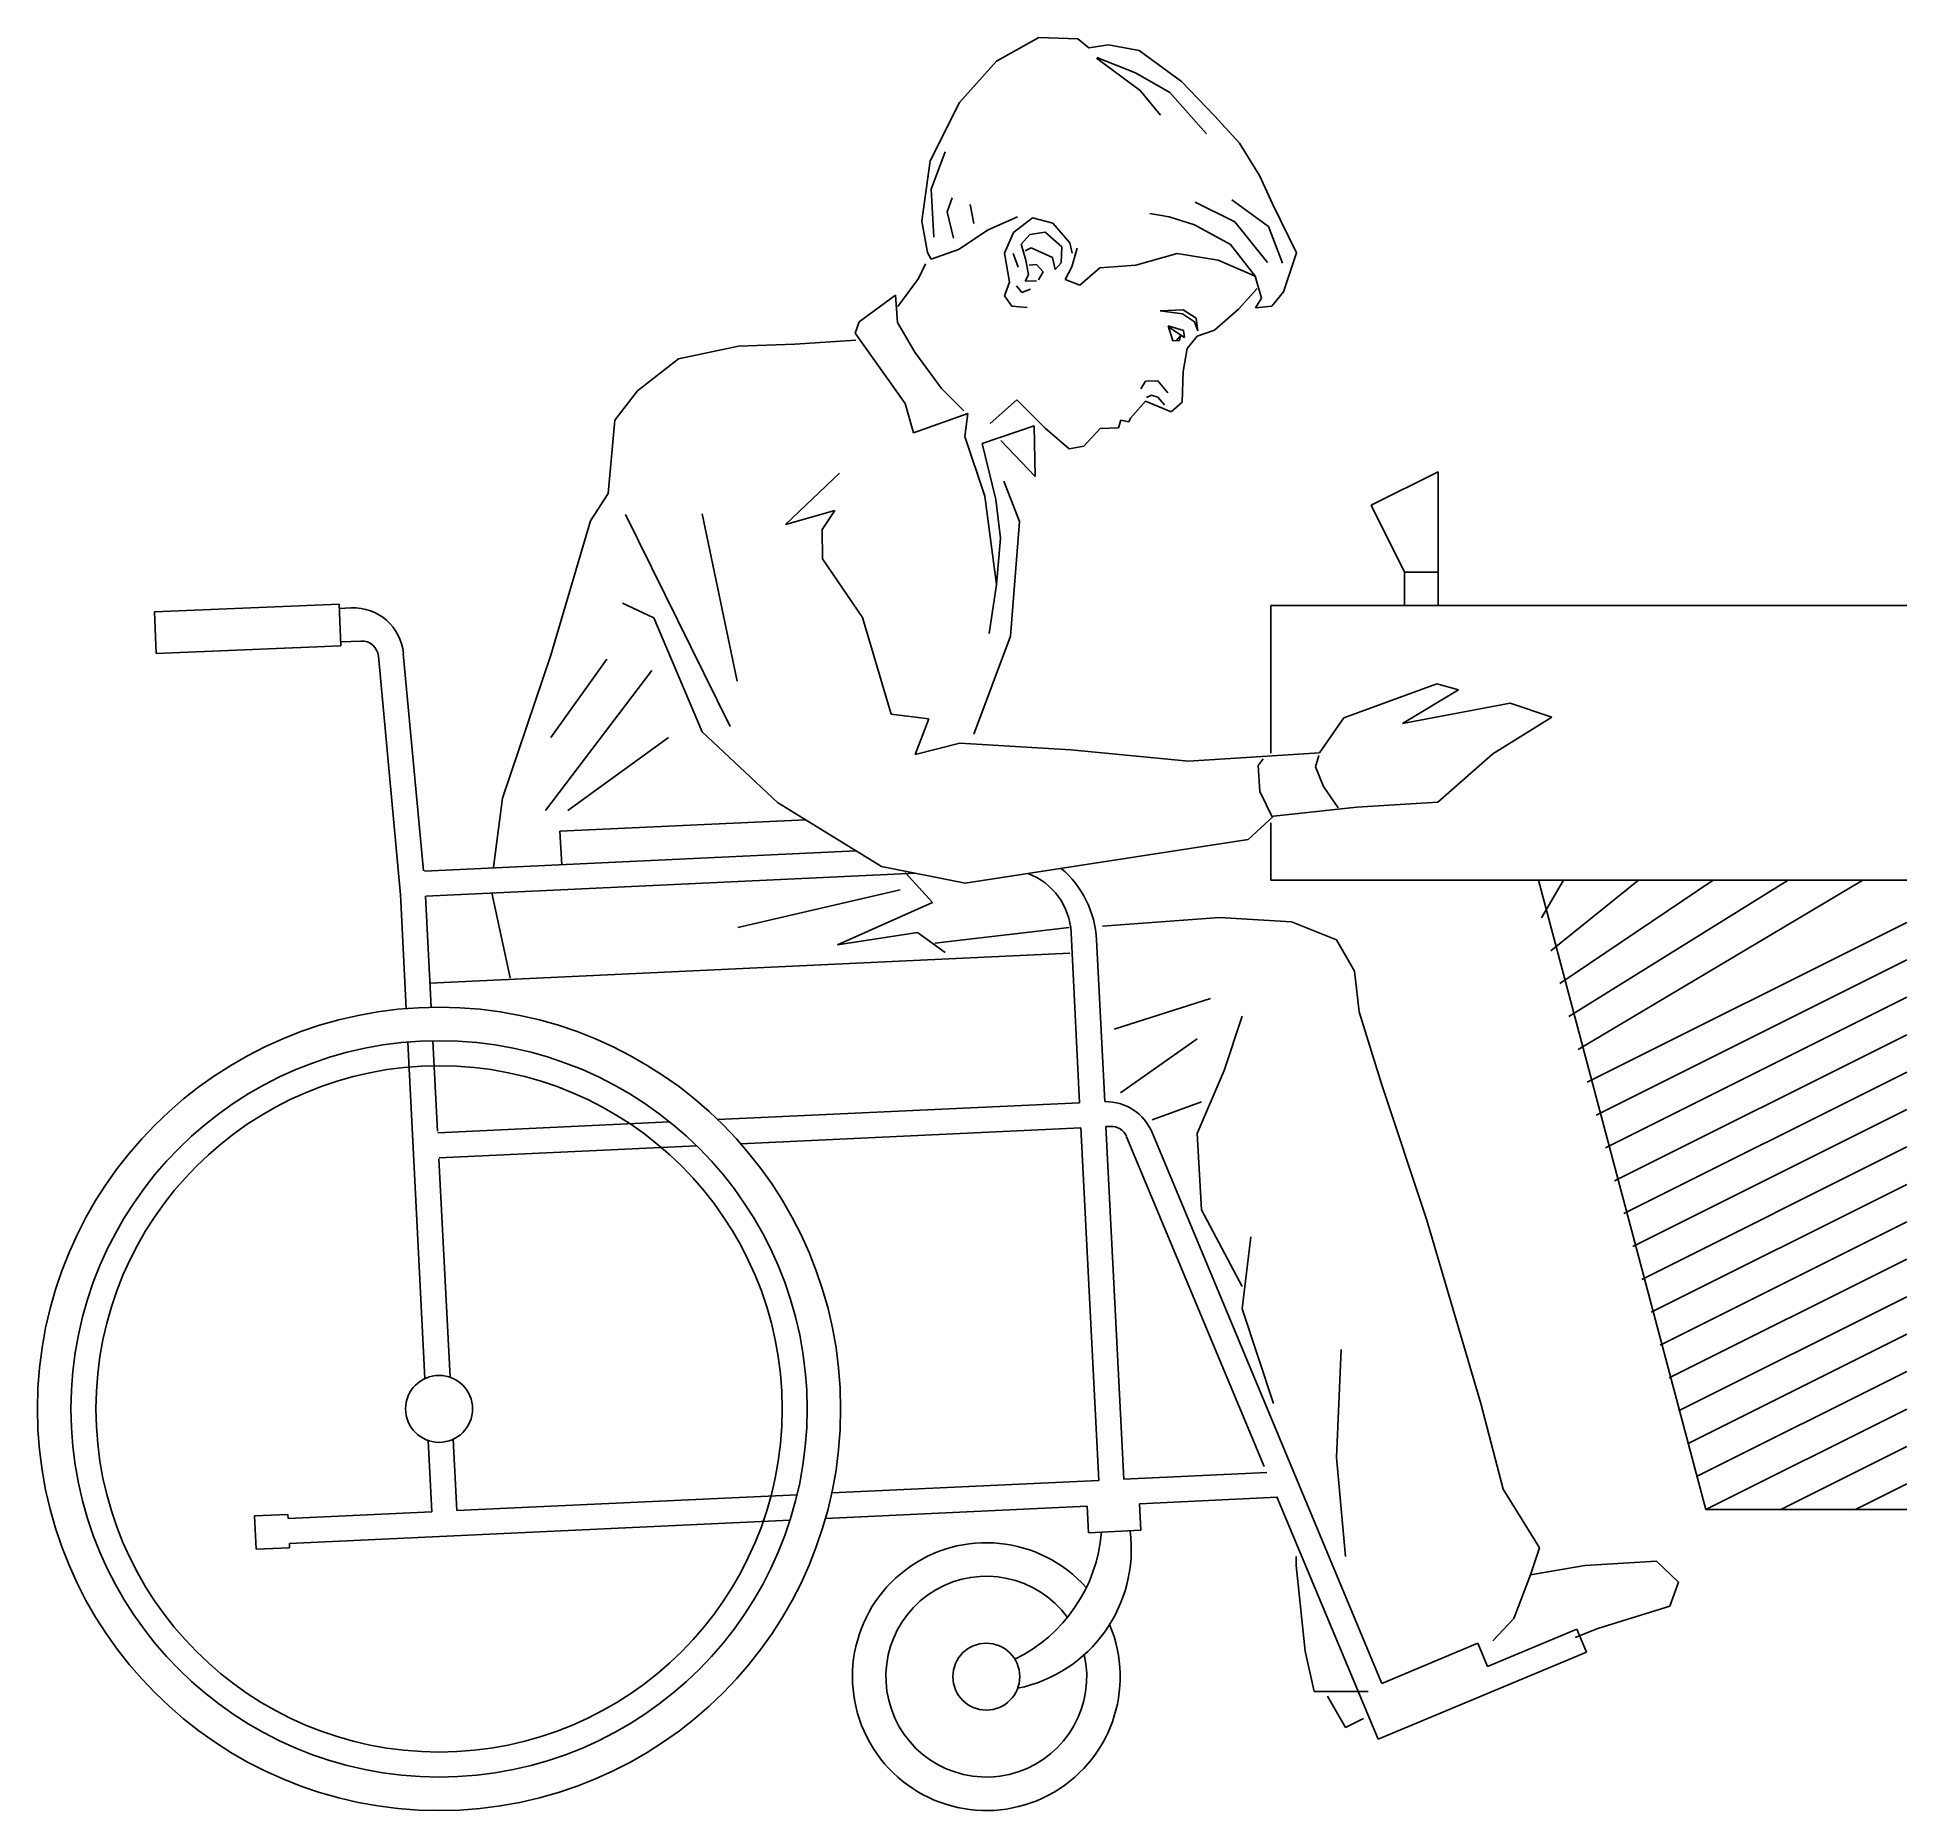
# Model space of a CAD drawing. Header units: millimetres. Extents: x -1439.88 to -1438.48, y 1863.71 to 1865.04.
import ezdxf

# ---------------------------------------------------------------- set-up
doc = ezdxf.new("R2010")
doc.units = ezdxf.units.MM
doc.header["$LTSCALE"] = 10
doc.layers.add('Humanos', color=2, linetype='Continuous')

msp = doc.modelspace()

# ---------------------------------------------------------------- linework, layer by layer
at = {"layer": 'Humanos'}
for p, q in [((-1439.1283, 1865.0375), (-1439.16, 1865.0198)), ((-1439.0991, 1865.0365), (-1439.1283, 1865.0375)), ((-1439.091, 1865.0296), (-1439.0991, 1865.0365)), ((-1439.0763, 1865.0319), (-1439.091, 1865.0296)), ((-1439.0532, 1865.0278), (-1439.0763, 1865.0319)), ((-1439.0217, 1865.0046), (-1439.0532, 1865.0278)), ((-1439.16, 1865.0198), (-1439.1875, 1864.9889)), ((-1439.0853, 1865.0219), (-1439.0526, 1864.9978)), ((-1439.0849, 1865.0226), (-1439.0561, 1865.011)), ((-1439.0561, 1865.011), (-1439.0305, 1864.9963)), ((-1439.0526, 1864.9978), (-1439.0373, 1864.9795)), ((-1438.9969, 1864.9787), (-1439.0217, 1865.0046)), ((-1439.1875, 1864.9889), (-1439.2095, 1864.9453)), ((-1439.0305, 1864.9963), (-1439.0031, 1864.9654)), ((-1438.9783, 1864.9584), (-1438.9969, 1864.9787)), ((-1438.9634, 1864.9344), (-1438.9783, 1864.9584)), ((-1439.2095, 1864.9453), (-1439.2156, 1864.9003)), ((-1439.2087, 1864.9241), (-1439.1982, 1864.952)), ((-1438.9537, 1864.9132), (-1438.9634, 1864.9344)), ((-1439.2067, 1864.8883), (-1439.2087, 1864.9241)), ((-1439.1968, 1864.9072), (-1439.1931, 1864.9177)), ((-1438.9819, 1864.8997), (-1439.0116, 1864.9145)), ((-1438.9566, 1864.8964), (-1438.9842, 1864.9161)), ((-1439.2156, 1864.9003), (-1439.2114, 1864.8768)), ((-1439.192, 1864.8875), (-1439.1968, 1864.9072)), ((-1439.1768, 1864.8986), (-1439.1795, 1864.9128)), ((-1439.1662, 1864.8938), (-1439.1441, 1864.9035)), ((-1439.133, 1864.9027), (-1439.1471, 1864.8918)), ((-1439.1178, 1864.8987), (-1439.133, 1864.9027)), ((-1439.0309, 1864.9035), (-1439.0453, 1864.906)), ((-1439.0119, 1864.8976), (-1439.0309, 1864.9035)), ((-1438.9359, 1864.8767), (-1438.9537, 1864.9132)), ((-1439.1882, 1864.8792), (-1439.1662, 1864.8938)), ((-1439.1471, 1864.8918), (-1439.1539, 1864.8763)), ((-1439.1415, 1864.883), (-1439.1351, 1864.8903)), ((-1439.1351, 1864.8903), (-1439.1236, 1864.8921)), ((-1439.1236, 1864.8921), (-1439.1112, 1864.881)), ((-1439.1052, 1864.8842), (-1439.1178, 1864.8987)), ((-1438.9852, 1864.8829), (-1439.0119, 1864.8976)), ((-1438.9575, 1864.8694), (-1438.9819, 1864.8997)), ((-1438.9463, 1864.8688), (-1438.9566, 1864.8964)), ((-1439.2114, 1864.8768), (-1439.2086, 1864.8718)), ((-1439.2086, 1864.8718), (-1439.1882, 1864.8792)), ((-1439.1539, 1864.8763), (-1439.1502, 1864.8548)), ((-1439.1475, 1864.8762), (-1439.1438, 1864.8659)), ((-1439.1381, 1864.8711), (-1439.1415, 1864.883)), ((-1439.1341, 1864.8803), (-1439.1386, 1864.8781)), ((-1439.118, 1864.8731), (-1439.1341, 1864.8803)), ((-1439.1161, 1864.8642), (-1439.118, 1864.8731)), ((-1439.1112, 1864.881), (-1439.1115, 1864.8692)), ((-1439.1034, 1864.8763), (-1439.1052, 1864.8842)), ((-1439.0997, 1864.8801), (-1439.1036, 1864.8661)), ((-1439.0559, 1864.8673), (-1439.025, 1864.8762)), ((-1439.025, 1864.8762), (-1438.9942, 1864.8712)), ((-1438.9664, 1864.8589), (-1438.9852, 1864.8829)), ((-1438.9454, 1864.8474), (-1438.9359, 1864.8767)), ((-1439.213, 1864.8685), (-1439.2181, 1864.8574)), ((-1439.1385, 1864.8555), (-1439.1359, 1864.8601)), ((-1439.1359, 1864.8601), (-1439.1381, 1864.8711)), ((-1439.1354, 1864.8673), (-1439.1301, 1864.868)), ((-1439.1301, 1864.868), (-1439.125, 1864.8623)), ((-1439.125, 1864.8623), (-1439.1284, 1864.8565)), ((-1439.1115, 1864.8692), (-1439.1161, 1864.8642)), ((-1439.1036, 1864.8661), (-1439.1086, 1864.8567)), ((-1439.0977, 1864.8525), (-1439.0827, 1864.8655)), ((-1439.0827, 1864.8655), (-1439.0559, 1864.8673)), ((-1438.9942, 1864.8712), (-1438.9666, 1864.8592)), ((-1438.9666, 1864.8592), (-1438.9619, 1864.8427)), ((-1439.2626, 1864.8252), (-1439.2353, 1864.845)), ((-1439.2353, 1864.845), (-1439.2339, 1864.8245)), ((-1439.2181, 1864.8574), (-1439.2335, 1864.8366)), ((-1439.1502, 1864.8548), (-1439.1539, 1864.8446)), ((-1439.1539, 1864.8446), (-1439.1485, 1864.8368)), ((-1439.1449, 1864.8519), (-1439.1409, 1864.8471)), ((-1439.1409, 1864.8471), (-1439.1344, 1864.8496)), ((-1439.1299, 1864.8557), (-1439.1385, 1864.8555)), ((-1439.1086, 1864.8567), (-1439.0977, 1864.8525)), ((-1438.9791, 1864.8346), (-1438.9652, 1864.8499)), ((-1438.9541, 1864.8369), (-1438.9454, 1864.8474)), ((-1439.1485, 1864.8368), (-1439.1371, 1864.8358)), ((-1439.0205, 1864.834), (-1439.0377, 1864.8334)), ((-1439.0377, 1864.8334), (-1439.021, 1864.8311)), ((-1439.021, 1864.8311), (-1439.0119, 1864.8252)), ((-1439.0108, 1864.8278), (-1439.0205, 1864.834)), ((-1438.997, 1864.8189), (-1438.9791, 1864.8346)), ((-1438.9619, 1864.8427), (-1438.9663, 1864.8356)), ((-1438.9663, 1864.8356), (-1438.9541, 1864.8369)), ((-1439.2655, 1864.8165), (-1439.2626, 1864.8252)), ((-1439.2281, 1864.7641), (-1439.2655, 1864.8165)), ((-1439.2339, 1864.8245), (-1439.221, 1864.8023)), ((-1439.0317, 1864.8222), (-1439.0282, 1864.8108)), ((-1439.0201, 1864.8187), (-1439.0317, 1864.8222)), ((-1439.0311, 1864.8212), (-1439.0195, 1864.8133)), ((-1439.0195, 1864.8133), (-1439.0201, 1864.8187)), ((-1439.0119, 1864.8252), (-1439.0095, 1864.8184)), ((-1439.0095, 1864.8184), (-1439.0108, 1864.8278)), ((-1439.01, 1864.8144), (-1438.997, 1864.8189)), ((-1439.3525, 1864.8068), (-1439.3974, 1864.7975)), ((-1439.3106, 1864.8084), (-1439.3525, 1864.8068)), ((-1439.265, 1864.8113), (-1439.3106, 1864.8084)), ((-1439.221, 1864.8023), (-1439.201, 1864.7754)), ((-1439.0282, 1864.8108), (-1439.0233, 1864.8112)), ((-1439.0225, 1864.8147), (-1439.0257, 1864.811)), ((-1439.0233, 1864.8112), (-1439.0225, 1864.8147)), ((-1439.0205, 1864.7879), (-1439.0175, 1864.8052)), ((-1439.0175, 1864.8052), (-1439.01, 1864.8144)), ((-1439.3974, 1864.7975), (-1439.428, 1864.7735)), ((-1439.201, 1864.7754), (-1439.1842, 1864.7586)), ((-1439.052, 1864.775), (-1439.0485, 1864.7808)), ((-1439.0485, 1864.7808), (-1439.0395, 1864.7811)), ((-1439.0395, 1864.7811), (-1439.0318, 1864.7721)), ((-1439.0211, 1864.7652), (-1439.0205, 1864.7879)), ((-1439.428, 1864.7735), (-1439.445, 1864.7517)), ((-1439.222, 1864.7423), (-1439.2281, 1864.7641)), ((-1439.1645, 1864.7491), (-1439.1446, 1864.7667)), ((-1439.1446, 1864.7667), (-1439.1236, 1864.7456)), ((-1439.0597, 1864.7532), (-1439.0485, 1864.7659)), ((-1439.0485, 1864.7659), (-1439.0294, 1864.7579)), ((-1439.0478, 1864.7685), (-1439.0442, 1864.7703)), ((-1439.0442, 1864.7703), (-1439.0394, 1864.7687)), ((-1439.0394, 1864.7687), (-1439.0344, 1864.7632)), ((-1439.0294, 1864.7579), (-1439.0211, 1864.7652)), ((-1439.445, 1864.7517), (-1439.45, 1864.6969)), ((-1439.1814, 1864.7566), (-1439.222, 1864.7423)), ((-1439.1835, 1864.7395), (-1439.1814, 1864.7566)), ((-1439.1707, 1864.7343), (-1439.1317, 1864.7473)), ((-1439.1317, 1864.7473), (-1439.1309, 1864.7096)), ((-1439.0687, 1864.746), (-1439.0669, 1864.7517)), ((-1439.0669, 1864.7517), (-1439.061, 1864.7504)), ((-1439.061, 1864.7504), (-1439.0597, 1864.7532)), ((-1439.1685, 1864.6948), (-1439.1835, 1864.7395)), ((-1439.1707, 1864.7343), (-1439.1604, 1864.6925)), ((-1439.1309, 1864.7096), (-1439.1566, 1864.7364)), ((-1439.1236, 1864.7456), (-1439.1057, 1864.7303)), ((-1439.1057, 1864.7303), (-1439.0946, 1864.7323)), ((-1439.0946, 1864.7323), (-1439.0825, 1864.7454)), ((-1439.0825, 1864.7454), (-1439.0687, 1864.746)), ((-1439.3175, 1864.6736), (-1439.2771, 1864.7121)), ((-1439.1427, 1864.6759), (-1439.1543, 1864.7062)), ((-1438.88, 1864.6881), (-1438.83, 1864.7131)), ((-1438.83, 1864.7131), (-1438.83, 1864.6381)), ((-1439.45, 1864.6969), (-1439.4632, 1864.6765)), ((-1439.16, 1864.6289), (-1439.1685, 1864.6948)), ((-1439.1604, 1864.6925), (-1439.1568, 1864.6636)), ((-1439.4632, 1864.6765), (-1439.4929, 1864.5761)), ((-1439.4371, 1864.6812), (-1439.3589, 1864.5229)), ((-1439.3537, 1864.5566), (-1439.3797, 1864.6818)), ((-1439.2807, 1864.6841), (-1439.3175, 1864.6736)), ((-1439.29, 1864.6701), (-1439.2807, 1864.6841)), ((-1438.855, 1864.6381), (-1438.88, 1864.6881)), ((-1439.2899, 1864.648), (-1439.29, 1864.6701)), ((-1439.1568, 1864.6636), (-1439.16, 1864.6289)), ((-1439.1494, 1864.5902), (-1439.1427, 1864.6759)), ((-1439.2601, 1864.6043), (-1439.2899, 1864.648)), ((-1438.855, 1864.6381), (-1438.83, 1864.6381)), ((-1438.855, 1864.6131), (-1438.855, 1864.6381)), ((-1438.83, 1864.6381), (-1438.83, 1864.6131)), ((-1439.1653, 1864.5923), (-1439.16, 1864.6289)), ((-1439.7889, 1864.6085), (-1439.6509, 1864.6142)), ((-1439.7876, 1864.5773), (-1439.7889, 1864.6085)), ((-1439.6496, 1864.583), (-1439.6509, 1864.6142)), ((-1439.6508, 1864.6111), (-1439.6419, 1864.6114)), ((-1439.4393, 1864.615), (-1439.4158, 1864.604)), ((-1438.955, 1864.6131), (-1438.955, 1864.503)), ((-1438.48, 1864.6131), (-1438.955, 1864.6131)), ((-1439.4158, 1864.604), (-1439.3797, 1864.5188)), ((-1439.2386, 1864.5321), (-1439.2601, 1864.6043)), ((-1439.7876, 1864.5773), (-1439.6496, 1864.583)), ((-1439.6497, 1864.5861), (-1439.6346, 1864.5867)), ((-1439.1769, 1864.5172), (-1439.1494, 1864.5902)), ((-1439.6052, 1864.397), (-1439.6216, 1864.5754)), ((-1439.588, 1864.4151), (-1439.603, 1864.5774)), ((-1439.4929, 1864.5761), (-1439.529, 1864.4694)), ((-1439.4174, 1864.5647), (-1439.4969, 1864.4601)), ((-1439.4927, 1864.5146), (-1439.4509, 1864.5731)), ((-1438.8309, 1864.5547), (-1438.9004, 1864.5292)), ((-1438.8148, 1864.5503), (-1438.8309, 1864.5547)), ((-1438.8565, 1864.525), (-1438.8148, 1864.5503)), ((-1438.7761, 1864.5402), (-1438.8565, 1864.525)), ((-1438.7451, 1864.5299), (-1438.7761, 1864.5402)), ((-1439.2104, 1864.5286), (-1439.2386, 1864.5321)), ((-1439.2207, 1864.502), (-1439.2104, 1864.5286)), ((-1438.9004, 1864.5292), (-1438.9186, 1864.5031)), ((-1438.7891, 1864.5025), (-1438.7451, 1864.5299)), ((-1439.4048, 1864.5146), (-1439.4801, 1864.4601)), ((-1439.3797, 1864.5188), (-1439.3234, 1864.4662)), ((-1439.1873, 1864.5104), (-1439.2207, 1864.502)), ((-1439.1043, 1864.5054), (-1439.1873, 1864.5104)), ((-1439.0165, 1864.497), (-1439.1043, 1864.5054)), ((-1438.9186, 1864.5031), (-1439.0165, 1864.497)), ((-1438.9645, 1864.4938), (-1438.9608, 1864.4988)), ((-1438.9217, 1864.4926), (-1438.9192, 1864.5012)), ((-1438.8301, 1864.4664), (-1438.7891, 1864.5025)), ((-1438.9633, 1864.4743), (-1438.9645, 1864.4938)), ((-1438.9157, 1864.478), (-1438.9217, 1864.4926)), ((-1439.529, 1864.4694), (-1439.5357, 1864.4177)), ((-1438.9536, 1864.4548), (-1438.9633, 1864.4743)), ((-1438.9046, 1864.462), (-1438.9157, 1864.478)), ((-1439.486, 1864.4446), (-1439.3023, 1864.4532)), ((-1439.3234, 1864.4662), (-1439.2459, 1864.4184)), ((-1438.972, 1864.4385), (-1438.9531, 1864.4559)), ((-1438.9531, 1864.4559), (-1438.8907, 1864.4627)), ((-1438.8907, 1864.4627), (-1438.8301, 1864.4664)), ((-1439.4847, 1864.4196), (-1439.486, 1864.4446)), ((-1438.955, 1864.451), (-1438.955, 1864.4081)), ((-1439.5871, 1864.4148), (-1439.2646, 1864.4299)), ((-1439.1832, 1864.4058), (-1438.972, 1864.4385)), ((-1439.5863, 1864.3961), (-1439.2203, 1864.4132)), ((-1439.2459, 1864.4184), (-1439.1832, 1864.4058)), ((-1439.2281, 1864.4139), (-1439.2077, 1864.3915)), ((-1439.6009, 1864.3121), (-1439.6052, 1864.3974)), ((-1439.5369, 1864.3987), (-1439.5233, 1864.3352)), ((-1439.2318, 1864.4008), (-1439.3532, 1864.3728)), ((-1438.955, 1864.4081), (-1438.48, 1864.4081)), ((-1438.755, 1864.4081), (-1438.63, 1863.9381)), ((-1438.7528, 1864.3799), (-1438.7363, 1864.4081)), ((-1438.7459, 1864.3553), (-1438.6804, 1864.4081)), ((-1438.7391, 1864.3308), (-1438.6245, 1864.4081)), ((-1438.7323, 1864.3063), (-1438.5686, 1864.4081)), ((-1438.7255, 1864.2817), (-1438.5127, 1864.4081)), ((-1439.5822, 1864.3131), (-1439.5864, 1864.3961)), ((-1439.2077, 1864.3915), (-1439.2786, 1864.3597)), ((-1439.1056, 1864.3728), (-1439.2059, 1864.361)), ((-1439.0807, 1864.3736), (-1438.9933, 1864.3803)), ((-1438.9933, 1864.3803), (-1438.9395, 1864.3769)), ((-1438.9395, 1864.3769), (-1438.9058, 1864.3635)), ((-1438.7187, 1864.2572), (-1438.48, 1864.3765)), ((-1439.2786, 1864.3597), (-1439.2188, 1864.3691)), ((-1439.2188, 1864.3691), (-1439.1983, 1864.3541)), ((-1439.0978, 1864.2418), (-1439.1042, 1864.3688)), ((-1439.079, 1864.2427), (-1439.0851, 1864.3635)), ((-1438.9058, 1864.3635), (-1438.8924, 1864.34)), ((-1439.5831, 1864.3311), (-1439.105, 1864.3535)), ((-1438.7119, 1864.2326), (-1438.48, 1864.3485)), ((-1438.8924, 1864.34), (-1438.889, 1864.3097)), ((-1439.0001, 1864.3198), (-1439.0721, 1864.2969)), ((-1438.705, 1864.2081), (-1438.48, 1864.3206)), ((-1438.9899, 1864.266), (-1438.9765, 1864.3064)), ((-1438.889, 1864.3097), (-1438.8722, 1864.2559)), ((-1439.5869, 1864.0358), (-1439.5996, 1864.2872)), ((-1439.5775, 1864.2205), (-1439.5809, 1864.2881)), ((-1439.0673, 1864.2492), (-1439.0101, 1864.2896)), ((-1438.6982, 1864.1836), (-1438.48, 1864.2926)), ((-1439.0101, 1864.2189), (-1438.9899, 1864.266)), ((-1438.6914, 1864.159), (-1438.48, 1864.2647)), ((-1438.8722, 1864.2559), (-1438.8386, 1864.155)), ((-1439.3682, 1864.2292), (-1439.0978, 1864.2418)), ((-1439.0437, 1864.2291), (-1439.0068, 1864.2425)), ((-1438.6846, 1864.1345), (-1438.48, 1864.2367)), ((-1439.5772, 1864.2194), (-1439.4041, 1864.2275)), ((-1439.351, 1864.2112), (-1439.0968, 1864.2231)), ((-1439.0834, 1863.9597), (-1439.0968, 1864.2231)), ((-1439.0781, 1864.224), (-1439.0748, 1864.2241)), ((-1439.0647, 1863.9606), (-1439.0781, 1864.224)), ((-1439.0627, 1864.2165), (-1438.9599, 1863.9701)), ((-1439.0437, 1864.2197), (-1438.872, 1863.8082)), ((-1439.0068, 1864.1618), (-1439.0101, 1864.2189)), ((-1439.5763, 1864.2007), (-1439.384, 1864.2097)), ((-1438.6778, 1864.1099), (-1438.48, 1864.2088)), ((-1439.5681, 1864.0368), (-1439.5764, 1864.1999)), ((-1438.6709, 1864.0854), (-1438.48, 1864.1808)), ((-1438.9765, 1864.1047), (-1439.0068, 1864.1618)), ((-1438.8386, 1864.155), (-1438.7982, 1864.0172)), ((-1438.6641, 1864.0608), (-1438.48, 1864.1529)), ((-1438.9765, 1864.0878), (-1438.9698, 1864.1416)), ((-1438.6573, 1864.0363), (-1438.48, 1864.1249)), ((-1438.6505, 1864.0118), (-1438.48, 1864.097)), ((-1438.9529, 1864.0172), (-1438.9765, 1864.0878)), ((-1438.6437, 1863.9872), (-1438.48, 1864.069)), ((-1438.9025, 1864.0575), (-1438.9058, 1863.9769)), ((-1438.6369, 1863.9627), (-1438.48, 1864.0411)), ((-1438.7982, 1864.0172), (-1438.7814, 1863.9533)), ((-1438.63, 1863.9381), (-1438.48, 1864.0131)), ((-1439.5818, 1863.9364), (-1439.5845, 1863.9895)), ((-1439.5631, 1863.9372), (-1439.5658, 1863.9905)), ((-1438.5741, 1863.9381), (-1438.48, 1863.9852)), ((-1439.0647, 1863.9606), (-1438.958, 1863.9656)), ((-1438.9058, 1863.9769), (-1438.8991, 1863.9029)), ((-1439.283, 1863.9504), (-1439.0834, 1863.9597)), ((-1438.7814, 1863.9533), (-1438.7543, 1863.9094)), ((-1438.5182, 1863.9381), (-1438.48, 1863.9572)), ((-1439.6891, 1863.9313), (-1439.5818, 1863.9364)), ((-1439.5631, 1863.9372), (-1439.3089, 1863.9491)), ((-1439.2877, 1863.9314), (-1439.0922, 1863.9405)), ((-1439.0912, 1863.9206), (-1439.0922, 1863.9405)), ((-1439.053, 1863.9424), (-1438.9503, 1863.9472)), ((-1439.052, 1863.9225), (-1439.053, 1863.9424)), ((-1438.9505, 1863.9474), (-1438.8749, 1863.7664)), ((-1438.48, 1863.9381), (-1438.63, 1863.9381)), ((-1439.7142, 1863.9333), (-1439.6892, 1863.9344)), ((-1439.713, 1863.9083), (-1439.7142, 1863.9333)), ((-1439.6891, 1863.9313), (-1439.6892, 1863.9344)), ((-1439.6881, 1863.9126), (-1439.3142, 1863.9301)), ((-1439.0912, 1863.9206), (-1439.052, 1863.9225)), ((-1439.713, 1863.9083), (-1439.688, 1863.9095)), ((-1439.688, 1863.9095), (-1439.6881, 1863.9126)), ((-1438.7543, 1863.9094), (-1438.7611, 1863.8893)), ((-1438.9361, 1863.8962), (-1438.9361, 1863.9029)), ((-1438.9294, 1863.8323), (-1438.9361, 1863.8962)), ((-1438.7611, 1863.8893), (-1438.7205, 1863.8962)), ((-1438.7205, 1863.8962), (-1438.667, 1863.8995)), ((-1438.667, 1863.8995), (-1438.6504, 1863.8838)), ((-1438.7611, 1863.8893), (-1438.7734, 1863.8567)), ((-1438.6504, 1863.8838), (-1438.6569, 1863.8659)), ((-1438.7734, 1863.8567), (-1438.7891, 1863.8399)), ((-1438.6569, 1863.8659), (-1438.7107, 1863.8491)), ((-1438.7264, 1863.8487), (-1438.7932, 1863.8208)), ((-1438.7107, 1863.8491), (-1438.7276, 1863.8424)), ((-1438.7264, 1863.8487), (-1438.7192, 1863.8314)), ((-1438.9227, 1863.802), (-1438.9294, 1863.8323)), ((-1438.7192, 1863.8314), (-1438.8749, 1863.7664)), ((-1438.8004, 1863.8381), (-1438.872, 1863.8082)), ((-1438.8004, 1863.8381), (-1438.7932, 1863.8208)), ((-1438.8823, 1863.802), (-1438.9227, 1863.802)), ((-1438.8991, 1863.7752), (-1438.9126, 1863.7987)), ((-1438.8857, 1863.7819), (-1438.8991, 1863.7752))]:
    msp.add_line(p, q, dxfattribs=at)
for centre, radius in [((-1439.5763, 1864.0132), 0.3), ((-1439.5763, 1864.0132), 0.275), ((-1439.5763, 1864.0132), 0.2563), ((-1439.5763, 1864.0132), 0.025), ((-1439.1675, 1863.8132), 0.025)]:
    msp.add_circle(centre, radius, dxfattribs=at)
for centre, radius, start, end in [((-1439.6403, 1864.574), 0.0375, 5.2648, 92.362), ((-1439.6341, 1864.5742), 0.0125, 5.2648, 92.362), ((-1439.1541, 1864.3663), 0.05, 2.9028, 69.2593), ((-1439.1601, 1864.3597), 0.075, 2.9028, 49.647), ((-1439.0783, 1864.2052), 0.0375, 22.649, 91.0493), ((-1439.0743, 1864.2117), 0.0125, 22.649, 92.6822), ((-1439.1675, 1863.8132), 0.1, 41.6393, 22.9768), ((-1439.1965, 1863.93), 0.1153, 295.8195, 355.559), ((-1439.1653, 1863.9085), 0.1061, 281.5019, 7.3448), ((-1439.1675, 1863.8132), 0.075, 36.1305, 12.7415)]:
    msp.add_arc(centre, radius, start, end, dxfattribs=at)

doc.saveas('drawing.dxf')
